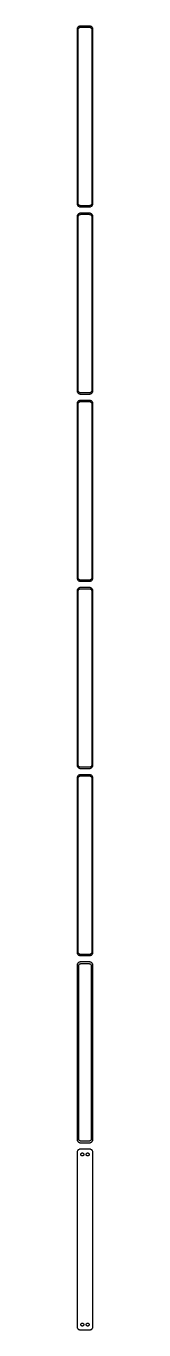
# Model space of a CAD drawing. Header units: metres. Extents: x -11 to 11, y 3833 to 7783.
# Drawn here: x -11 to 11, y 3833 to 5671 of the extents above; entities that cross this region are included whole.
import ezdxf

# ---------------------------------------------------------------- set-up
doc = ezdxf.new("R2010")
doc.units = ezdxf.units.M

msp = doc.modelspace()

# ---------------------------------------------------------------- linework, layer by layer
for p, q in [((-11.2106, 5667.13), (-11.25, 5666.5)), ((-11.25, 5666.5), (-11.25, 5421.5)), ((-11.0929, 5667.74), (-11.2106, 5667.13)), ((-10.8989, 5668.34), (-11.0929, 5667.74)), ((-10.6315, 5668.91), (-10.8989, 5668.34)), ((-10.2951, 5669.44), (-10.6315, 5668.91)), ((-9.89484, 5669.92), (-10.2951, 5669.44)), ((-9.43712, 5670.35), (-9.89484, 5669.92)), ((-9.75, 5666), (-9.71844, 5666.5)), ((-9.75, 5422), (-9.75, 5666)), ((-9.71844, 5666.5), (-9.62433, 5666.99)), ((-9.62433, 5666.99), (-9.4691, 5667.47)), ((-9.4691, 5667.47), (-9.25522, 5667.93)), ((-8.92912, 5670.72), (-9.43712, 5670.35)), ((-9.25522, 5667.93), (-8.98605, 5668.35)), ((-8.98605, 5668.35), (-8.66586, 5668.74)), ((-8.37889, 5671.02), (-8.92912, 5670.72)), ((-8.66586, 5668.74), (-8.29968, 5669.08)), ((-7.79507, 5671.26), (-8.37889, 5671.02)), ((-8.29968, 5669.08), (-7.8933, 5669.38)), ((-7.8933, 5669.38), (-7.45311, 5669.62)), ((-7.1869, 5671.41), (-7.79507, 5671.26)), ((-7.45311, 5669.62), (-6.98605, 5669.8)), ((-6.56395, 5671.49), (-7.1869, 5671.41)), ((-6.98605, 5669.8), (-6.49951, 5669.93)), ((6.56395, 5671.49), (-6.56395, 5671.49)), ((-6.49951, 5669.93), (-6.00116, 5669.99)), ((-6.00116, 5669.99), (6.00116, 5669.99)), ((6.00116, 5669.99), (6.49951, 5669.93)), ((6.49951, 5669.93), (6.98605, 5669.8)), ((7.1869, 5671.41), (6.56395, 5671.49)), ((6.98605, 5669.8), (7.45311, 5669.62)), ((7.79507, 5671.26), (7.1869, 5671.41)), ((7.45311, 5669.62), (7.8933, 5669.38)), ((8.37889, 5671.02), (7.79507, 5671.26)), ((7.8933, 5669.38), (8.29968, 5669.08)), ((8.29968, 5669.08), (8.66586, 5668.74)), ((8.92912, 5670.72), (8.37889, 5671.02)), ((8.66586, 5668.74), (8.98605, 5668.35)), ((9.43712, 5670.35), (8.92912, 5670.72)), ((8.98605, 5668.35), (9.25522, 5667.93)), ((9.25522, 5667.93), (9.4691, 5667.47)), ((9.89484, 5669.92), (9.43712, 5670.35)), ((9.4691, 5667.47), (9.62433, 5666.99)), ((9.62433, 5666.99), (9.71844, 5666.5)), ((9.71844, 5666.5), (9.75, 5666)), ((9.75, 5666), (9.75, 5422)), ((10.2951, 5669.44), (9.89484, 5669.92)), ((10.6315, 5668.91), (10.2951, 5669.44)), ((10.8989, 5668.34), (10.6315, 5668.91)), ((11.0929, 5667.74), (10.8989, 5668.34)), ((11.2106, 5667.13), (11.0929, 5667.74)), ((11.25, 5666.5), (11.2106, 5667.13)), ((11.25, 5421.5), (11.25, 5666.5)), ((-11.25, 5421.5), (-11.2106, 5420.87)), ((-11.2106, 5420.87), (-11.0929, 5420.26)), ((-11.0929, 5420.26), (-10.8989, 5419.66)), ((-10.8989, 5419.66), (-10.6315, 5419.09)), ((-10.6315, 5419.09), (-10.2951, 5418.56)), ((-10.2951, 5418.56), (-9.89484, 5418.08)), ((-9.89484, 5418.08), (-9.43712, 5417.65)), ((-9.71844, 5421.5), (-9.75, 5422)), ((-9.62433, 5421.01), (-9.71844, 5421.5)), ((-9.4691, 5420.53), (-9.62433, 5421.01)), ((-9.25522, 5420.07), (-9.4691, 5420.53)), ((-9.43712, 5417.65), (-8.92912, 5417.28)), ((-8.92912, 5406.72), (-9.43712, 5406.35)), ((-8.98605, 5419.65), (-9.25522, 5420.07)), ((-8.66586, 5419.26), (-8.98605, 5419.65)), ((-8.92912, 5417.28), (-8.37889, 5416.98)), ((-8.37889, 5407.02), (-8.92912, 5406.72)), ((-8.29968, 5418.92), (-8.66586, 5419.26)), ((-8.37889, 5416.98), (-7.79507, 5416.74)), ((-7.79507, 5407.26), (-8.37889, 5407.02)), ((-7.8933, 5418.62), (-8.29968, 5418.92)), ((-7.45311, 5418.38), (-7.8933, 5418.62)), ((-7.79507, 5416.74), (-7.1869, 5416.59)), ((-7.1869, 5407.41), (-7.79507, 5407.26)), ((-6.98605, 5418.2), (-7.45311, 5418.38)), ((-7.1869, 5416.59), (-6.56395, 5416.51)), ((-6.56395, 5407.49), (-7.1869, 5407.41)), ((-6.49951, 5418.07), (-6.98605, 5418.2)), ((-6.56395, 5416.51), (6.56395, 5416.51)), ((6.56395, 5407.49), (-6.56395, 5407.49)), ((-6.00116, 5418.01), (-6.49951, 5418.07)), ((6.00116, 5418.01), (-6.00116, 5418.01)), ((6.49951, 5418.07), (6.00116, 5418.01)), ((6.98605, 5418.2), (6.49951, 5418.07)), ((6.56395, 5416.51), (7.1869, 5416.59)), ((7.1869, 5407.41), (6.56395, 5407.49)), ((7.45311, 5418.38), (6.98605, 5418.2)), ((7.1869, 5416.59), (7.79507, 5416.74)), ((7.79507, 5407.26), (7.1869, 5407.41)), ((7.8933, 5418.62), (7.45311, 5418.38)), ((7.79507, 5416.74), (8.37889, 5416.98)), ((8.37889, 5407.02), (7.79507, 5407.26)), ((8.29968, 5418.92), (7.8933, 5418.62)), ((8.66586, 5419.26), (8.29968, 5418.92)), ((8.37889, 5416.98), (8.92912, 5417.28)), ((8.92912, 5406.72), (8.37889, 5407.02)), ((8.98605, 5419.65), (8.66586, 5419.26)), ((8.92912, 5417.28), (9.43712, 5417.65)), ((9.43712, 5406.35), (8.92912, 5406.72)), ((9.25522, 5420.07), (8.98605, 5419.65)), ((9.4691, 5420.53), (9.25522, 5420.07)), ((9.43712, 5417.65), (9.89484, 5418.08)), ((9.62433, 5421.01), (9.4691, 5420.53)), ((9.71844, 5421.5), (9.62433, 5421.01)), ((9.75, 5422), (9.71844, 5421.5)), ((9.89484, 5418.08), (10.2951, 5418.56)), ((10.2951, 5418.56), (10.6315, 5419.09)), ((10.6315, 5419.09), (10.8989, 5419.66)), ((10.8989, 5419.66), (11.0929, 5420.26)), ((11.0929, 5420.26), (11.2106, 5420.87)), ((11.2106, 5420.87), (11.25, 5421.5)), ((-11.2106, 5403.13), (-11.25, 5402.5)), ((-11.25, 5402.5), (-11.25, 5157.5)), ((-11.0929, 5403.74), (-11.2106, 5403.13)), ((-10.8989, 5404.34), (-11.0929, 5403.74)), ((-10.6315, 5404.91), (-10.8989, 5404.34)), ((-10.2951, 5405.44), (-10.6315, 5404.91)), ((-9.89484, 5405.92), (-10.2951, 5405.44)), ((-9.43712, 5406.35), (-9.89484, 5405.92)), ((-9.75, 5402), (-9.71844, 5402.5)), ((-9.75, 5158), (-9.75, 5402)), ((-9.71844, 5402.5), (-9.62433, 5402.99)), ((-9.62433, 5402.99), (-9.4691, 5403.47)), ((-9.4691, 5403.47), (-9.25522, 5403.93)), ((-9.25522, 5403.93), (-8.98605, 5404.35)), ((-8.98605, 5404.35), (-8.66586, 5404.74)), ((-8.66586, 5404.74), (-8.29968, 5405.08)), ((-8.29968, 5405.08), (-7.8933, 5405.38)), ((-7.8933, 5405.38), (-7.45311, 5405.62)), ((-7.45311, 5405.62), (-6.98605, 5405.8)), ((-6.98605, 5405.8), (-6.49951, 5405.93)), ((-6.49951, 5405.93), (-6.00116, 5405.99)), ((-6.00116, 5405.99), (6.00116, 5405.99)), ((6.00116, 5405.99), (6.49951, 5405.93)), ((6.49951, 5405.93), (6.98605, 5405.8)), ((6.98605, 5405.8), (7.45311, 5405.62)), ((7.45311, 5405.62), (7.8933, 5405.38)), ((7.8933, 5405.38), (8.29968, 5405.08)), ((8.29968, 5405.08), (8.66586, 5404.74)), ((8.66586, 5404.74), (8.98605, 5404.35)), ((8.98605, 5404.35), (9.25522, 5403.93)), ((9.25522, 5403.93), (9.4691, 5403.47)), ((9.89484, 5405.92), (9.43712, 5406.35)), ((9.4691, 5403.47), (9.62433, 5402.99)), ((9.62433, 5402.99), (9.71844, 5402.5)), ((9.71844, 5402.5), (9.75, 5402)), ((9.75, 5402), (9.75, 5158)), ((10.2951, 5405.44), (9.89484, 5405.92)), ((10.6315, 5404.91), (10.2951, 5405.44)), ((10.8989, 5404.34), (10.6315, 5404.91)), ((11.0929, 5403.74), (10.8989, 5404.34)), ((11.2106, 5403.13), (11.0929, 5403.74)), ((11.25, 5402.5), (11.2106, 5403.13)), ((11.25, 5157.5), (11.25, 5402.5)), ((-11.25, 5157.5), (-11.2106, 5156.87)), ((-11.2106, 5156.87), (-11.0929, 5156.26)), ((-11.0929, 5156.26), (-10.8989, 5155.66)), ((-10.8989, 5155.66), (-10.6315, 5155.09)), ((-10.6315, 5155.09), (-10.2951, 5154.56)), ((-10.2951, 5154.56), (-9.89484, 5154.08)), ((-9.89484, 5154.08), (-9.43712, 5153.65)), ((-9.71844, 5157.5), (-9.75, 5158)), ((-9.62433, 5157.01), (-9.71844, 5157.5)), ((-9.4691, 5156.53), (-9.62433, 5157.01)), ((-9.25522, 5156.07), (-9.4691, 5156.53)), ((-9.43712, 5153.65), (-8.92912, 5153.28)), ((-8.98605, 5155.65), (-9.25522, 5156.07)), ((-8.66586, 5155.26), (-8.98605, 5155.65)), ((-8.92912, 5153.28), (-8.37889, 5152.98)), ((-8.29968, 5154.92), (-8.66586, 5155.26)), ((-8.37889, 5152.98), (-7.79507, 5152.74)), ((-7.8933, 5154.62), (-8.29968, 5154.92)), ((-7.45311, 5154.38), (-7.8933, 5154.62)), ((-7.79507, 5152.74), (-7.1869, 5152.59)), ((-6.98605, 5154.2), (-7.45311, 5154.38)), ((-7.1869, 5152.59), (-6.56395, 5152.51)), ((-6.49951, 5154.07), (-6.98605, 5154.2)), ((-6.56395, 5152.51), (6.56395, 5152.51)), ((-6.00116, 5154.01), (-6.49951, 5154.07)), ((6.00116, 5154.01), (-6.00116, 5154.01)), ((6.49951, 5154.07), (6.00116, 5154.01)), ((6.98605, 5154.2), (6.49951, 5154.07)), ((6.56395, 5152.51), (7.1869, 5152.59)), ((7.45311, 5154.38), (6.98605, 5154.2)), ((7.1869, 5152.59), (7.79507, 5152.74)), ((7.8933, 5154.62), (7.45311, 5154.38)), ((7.79507, 5152.74), (8.37889, 5152.98)), ((8.29968, 5154.92), (7.8933, 5154.62)), ((8.66586, 5155.26), (8.29968, 5154.92)), ((8.37889, 5152.98), (8.92912, 5153.28)), ((8.98605, 5155.65), (8.66586, 5155.26)), ((8.92912, 5153.28), (9.43712, 5153.65)), ((9.25522, 5156.07), (8.98605, 5155.65)), ((9.4691, 5156.53), (9.25522, 5156.07)), ((9.43712, 5153.65), (9.89484, 5154.08)), ((9.62433, 5157.01), (9.4691, 5156.53)), ((9.71844, 5157.5), (9.62433, 5157.01)), ((9.75, 5158), (9.71844, 5157.5)), ((9.89484, 5154.08), (10.2951, 5154.56)), ((10.2951, 5154.56), (10.6315, 5155.09)), ((10.6315, 5155.09), (10.8989, 5155.66)), ((10.8989, 5155.66), (11.0929, 5156.26)), ((11.0929, 5156.26), (11.2106, 5156.87)), ((11.2106, 5156.87), (11.25, 5157.5)), ((-11.2106, 5139.13), (-11.25, 5138.5)), ((-11.25, 5138.5), (-11.25, 4893.5)), ((-11.0929, 5139.74), (-11.2106, 5139.13)), ((-10.8989, 5140.34), (-11.0929, 5139.74)), ((-10.6315, 5140.91), (-10.8989, 5140.34)), ((-10.2951, 5141.44), (-10.6315, 5140.91)), ((-9.89484, 5141.92), (-10.2951, 5141.44)), ((-9.43712, 5142.35), (-9.89484, 5141.92)), ((-9.75, 5138), (-9.71844, 5138.5)), ((-9.75, 4894), (-9.75, 5138)), ((-9.71844, 5138.5), (-9.62433, 5138.99)), ((-9.62433, 5138.99), (-9.4691, 5139.47)), ((-9.4691, 5139.47), (-9.25522, 5139.93)), ((-8.92912, 5142.72), (-9.43712, 5142.35)), ((-9.25522, 5139.93), (-8.98605, 5140.35)), ((-8.98605, 5140.35), (-8.66586, 5140.74)), ((-8.37889, 5143.02), (-8.92912, 5142.72)), ((-8.66586, 5140.74), (-8.29968, 5141.08)), ((-7.79507, 5143.26), (-8.37889, 5143.02)), ((-8.29968, 5141.08), (-7.8933, 5141.38)), ((-7.8933, 5141.38), (-7.45311, 5141.62)), ((-7.1869, 5143.41), (-7.79507, 5143.26)), ((-7.45311, 5141.62), (-6.98605, 5141.8)), ((-6.56395, 5143.49), (-7.1869, 5143.41)), ((-6.98605, 5141.8), (-6.49951, 5141.93)), ((6.56395, 5143.49), (-6.56395, 5143.49)), ((-6.49951, 5141.93), (-6.00116, 5141.99)), ((-6.00116, 5141.99), (6.00116, 5141.99)), ((6.00116, 5141.99), (6.49951, 5141.93)), ((6.49951, 5141.93), (6.98605, 5141.8)), ((7.1869, 5143.41), (6.56395, 5143.49)), ((6.98605, 5141.8), (7.45311, 5141.62)), ((7.79507, 5143.26), (7.1869, 5143.41)), ((7.45311, 5141.62), (7.8933, 5141.38)), ((8.37889, 5143.02), (7.79507, 5143.26)), ((7.8933, 5141.38), (8.29968, 5141.08)), ((8.29968, 5141.08), (8.66586, 5140.74)), ((8.92912, 5142.72), (8.37889, 5143.02)), ((8.66586, 5140.74), (8.98605, 5140.35)), ((9.43712, 5142.35), (8.92912, 5142.72)), ((8.98605, 5140.35), (9.25522, 5139.93)), ((9.25522, 5139.93), (9.4691, 5139.47)), ((9.89484, 5141.92), (9.43712, 5142.35)), ((9.4691, 5139.47), (9.62433, 5138.99)), ((9.62433, 5138.99), (9.71844, 5138.5)), ((9.71844, 5138.5), (9.75, 5138)), ((9.75, 5138), (9.75, 4894)), ((10.2951, 5141.44), (9.89484, 5141.92)), ((10.6315, 5140.91), (10.2951, 5141.44)), ((10.8989, 5140.34), (10.6315, 5140.91)), ((11.0929, 5139.74), (10.8989, 5140.34)), ((11.2106, 5139.13), (11.0929, 5139.74)), ((11.25, 5138.5), (11.2106, 5139.13)), ((11.25, 4893.5), (11.25, 5138.5)), ((-11.25, 4893.5), (-11.2106, 4892.87)), ((-11.2106, 4892.87), (-11.0929, 4892.26)), ((-11.0929, 4892.26), (-10.8989, 4891.66)), ((-9.71844, 4893.5), (-9.75, 4894)), ((-9.62433, 4893.01), (-9.71844, 4893.5)), ((-9.4691, 4892.53), (-9.62433, 4893.01)), ((-9.25522, 4892.07), (-9.4691, 4892.53)), ((-8.98605, 4891.65), (-9.25522, 4892.07)), ((9.25522, 4892.07), (8.98605, 4891.65)), ((9.4691, 4892.53), (9.25522, 4892.07)), ((9.62433, 4893.01), (9.4691, 4892.53)), ((9.71844, 4893.5), (9.62433, 4893.01)), ((9.75, 4894), (9.71844, 4893.5)), ((10.8989, 4891.66), (11.0929, 4892.26)), ((11.0929, 4892.26), (11.2106, 4892.87)), ((11.2106, 4892.87), (11.25, 4893.5)), ((-11.2106, 4875.13), (-11.25, 4874.5)), ((-11.25, 4874.5), (-11.25, 4629.5)), ((-11.0929, 4875.74), (-11.2106, 4875.13)), ((-10.8989, 4876.34), (-11.0929, 4875.74)), ((-10.8989, 4891.66), (-10.6315, 4891.09)), ((-10.6315, 4876.91), (-10.8989, 4876.34)), ((-10.6315, 4891.09), (-10.2951, 4890.56)), ((-10.2951, 4877.44), (-10.6315, 4876.91)), ((-10.2951, 4890.56), (-9.89484, 4890.08)), ((-9.89484, 4877.92), (-10.2951, 4877.44)), ((-9.89484, 4890.08), (-9.43712, 4889.65)), ((-9.43712, 4878.35), (-9.89484, 4877.92)), ((-9.75, 4874), (-9.71844, 4874.5)), ((-9.75, 4630), (-9.75, 4874)), ((-9.71844, 4874.5), (-9.62433, 4874.99)), ((-9.62433, 4874.99), (-9.4691, 4875.47)), ((-9.4691, 4875.47), (-9.25522, 4875.93)), ((-9.43712, 4889.65), (-8.92912, 4889.28)), ((-8.92912, 4878.72), (-9.43712, 4878.35)), ((-9.25522, 4875.93), (-8.98605, 4876.35)), ((-8.66586, 4891.26), (-8.98605, 4891.65)), ((-8.98605, 4876.35), (-8.66586, 4876.74)), ((-8.92912, 4889.28), (-8.37889, 4888.98)), ((-8.37889, 4879.02), (-8.92912, 4878.72)), ((-8.29968, 4890.92), (-8.66586, 4891.26)), ((-8.66586, 4876.74), (-8.29968, 4877.08)), ((-8.37889, 4888.98), (-7.79507, 4888.74)), ((-7.79507, 4879.26), (-8.37889, 4879.02)), ((-7.8933, 4890.62), (-8.29968, 4890.92)), ((-8.29968, 4877.08), (-7.8933, 4877.38)), ((-7.45311, 4890.38), (-7.8933, 4890.62)), ((-7.8933, 4877.38), (-7.45311, 4877.62)), ((-7.79507, 4888.74), (-7.1869, 4888.59)), ((-7.1869, 4879.41), (-7.79507, 4879.26)), ((-6.98605, 4890.2), (-7.45311, 4890.38)), ((-7.45311, 4877.62), (-6.98605, 4877.8)), ((-7.1869, 4888.59), (-6.56395, 4888.51)), ((-6.56395, 4879.49), (-7.1869, 4879.41)), ((-6.49951, 4890.07), (-6.98605, 4890.2)), ((-6.98605, 4877.8), (-6.49951, 4877.93)), ((-6.56395, 4888.51), (6.56395, 4888.51)), ((6.56395, 4879.49), (-6.56395, 4879.49)), ((-6.00116, 4890.01), (-6.49951, 4890.07)), ((-6.49951, 4877.93), (-6.00116, 4877.99)), ((6.00116, 4890.01), (-6.00116, 4890.01)), ((-6.00116, 4877.99), (6.00116, 4877.99)), ((6.49951, 4890.07), (6.00116, 4890.01)), ((6.00116, 4877.99), (6.49951, 4877.93)), ((6.98605, 4890.2), (6.49951, 4890.07)), ((6.49951, 4877.93), (6.98605, 4877.8)), ((6.56395, 4888.51), (7.1869, 4888.59)), ((7.1869, 4879.41), (6.56395, 4879.49)), ((7.45311, 4890.38), (6.98605, 4890.2)), ((6.98605, 4877.8), (7.45311, 4877.62)), ((7.1869, 4888.59), (7.79507, 4888.74)), ((7.79507, 4879.26), (7.1869, 4879.41)), ((7.8933, 4890.62), (7.45311, 4890.38)), ((7.45311, 4877.62), (7.8933, 4877.38)), ((7.79507, 4888.74), (8.37889, 4888.98)), ((8.37889, 4879.02), (7.79507, 4879.26)), ((8.29968, 4890.92), (7.8933, 4890.62)), ((7.8933, 4877.38), (8.29968, 4877.08)), ((8.66586, 4891.26), (8.29968, 4890.92)), ((8.29968, 4877.08), (8.66586, 4876.74)), ((8.37889, 4888.98), (8.92912, 4889.28)), ((8.92912, 4878.72), (8.37889, 4879.02)), ((8.98605, 4891.65), (8.66586, 4891.26)), ((8.66586, 4876.74), (8.98605, 4876.35)), ((8.92912, 4889.28), (9.43712, 4889.65)), ((9.43712, 4878.35), (8.92912, 4878.72)), ((8.98605, 4876.35), (9.25522, 4875.93)), ((9.25522, 4875.93), (9.4691, 4875.47)), ((9.43712, 4889.65), (9.89484, 4890.08)), ((9.89484, 4877.92), (9.43712, 4878.35)), ((9.4691, 4875.47), (9.62433, 4874.99)), ((9.62433, 4874.99), (9.71844, 4874.5)), ((9.71844, 4874.5), (9.75, 4874)), ((9.75, 4874), (9.75, 4630)), ((9.89484, 4890.08), (10.2951, 4890.56)), ((10.2951, 4877.44), (9.89484, 4877.92)), ((10.2951, 4890.56), (10.6315, 4891.09)), ((10.6315, 4876.91), (10.2951, 4877.44)), ((10.6315, 4891.09), (10.8989, 4891.66)), ((10.8989, 4876.34), (10.6315, 4876.91)), ((11.0929, 4875.74), (10.8989, 4876.34)), ((11.2106, 4875.13), (11.0929, 4875.74)), ((11.25, 4874.5), (11.2106, 4875.13)), ((11.25, 4629.5), (11.25, 4874.5)), ((-11.25, 4629.5), (-11.2106, 4628.87)), ((-11.2106, 4628.87), (-11.0929, 4628.26)), ((-11.0929, 4628.26), (-10.8989, 4627.66)), ((-10.8989, 4627.66), (-10.6315, 4627.09)), ((-10.6315, 4627.09), (-10.2951, 4626.56)), ((-10.2951, 4626.56), (-9.89484, 4626.08)), ((-9.89484, 4626.08), (-9.43712, 4625.65)), ((-9.71844, 4629.5), (-9.75, 4630)), ((-9.62433, 4629.01), (-9.71844, 4629.5)), ((-9.4691, 4628.53), (-9.62433, 4629.01)), ((-9.25522, 4628.07), (-9.4691, 4628.53)), ((-9.43712, 4625.65), (-8.92912, 4625.28)), ((-8.98605, 4627.65), (-9.25522, 4628.07)), ((-8.66586, 4627.26), (-8.98605, 4627.65)), ((-8.92912, 4625.28), (-8.37889, 4624.98)), ((-8.29968, 4626.92), (-8.66586, 4627.26)), ((-8.37889, 4624.98), (-7.79507, 4624.74)), ((-7.8933, 4626.62), (-8.29968, 4626.92)), ((-7.45311, 4626.38), (-7.8933, 4626.62)), ((-7.79507, 4624.74), (-7.1869, 4624.59)), ((-6.98605, 4626.2), (-7.45311, 4626.38)), ((-7.1869, 4624.59), (-6.56395, 4624.51)), ((-6.49951, 4626.07), (-6.98605, 4626.2)), ((-6.56395, 4624.51), (6.56395, 4624.51)), ((-6.00116, 4626.01), (-6.49951, 4626.07)), ((6.00116, 4626.01), (-6.00116, 4626.01)), ((6.49951, 4626.07), (6.00116, 4626.01)), ((6.98605, 4626.2), (6.49951, 4626.07)), ((6.56395, 4624.51), (7.1869, 4624.59)), ((7.45311, 4626.38), (6.98605, 4626.2)), ((7.1869, 4624.59), (7.79507, 4624.74)), ((7.8933, 4626.62), (7.45311, 4626.38)), ((7.79507, 4624.74), (8.37889, 4624.98)), ((8.29968, 4626.92), (7.8933, 4626.62)), ((8.66586, 4627.26), (8.29968, 4626.92)), ((8.37889, 4624.98), (8.92912, 4625.28)), ((8.98605, 4627.65), (8.66586, 4627.26)), ((8.92912, 4625.28), (9.43712, 4625.65)), ((9.25522, 4628.07), (8.98605, 4627.65)), ((9.4691, 4628.53), (9.25522, 4628.07)), ((9.43712, 4625.65), (9.89484, 4626.08)), ((9.62433, 4629.01), (9.4691, 4628.53)), ((9.71844, 4629.5), (9.62433, 4629.01)), ((9.75, 4630), (9.71844, 4629.5)), ((9.89484, 4626.08), (10.2951, 4626.56)), ((10.2951, 4626.56), (10.6315, 4627.09)), ((10.6315, 4627.09), (10.8989, 4627.66)), ((10.8989, 4627.66), (11.0929, 4628.26)), ((11.0929, 4628.26), (11.2106, 4628.87)), ((11.2106, 4628.87), (11.25, 4629.5)), ((-11.2106, 4611.13), (-11.25, 4610.5)), ((-11.25, 4610.5), (-11.25, 4365.5)), ((-11.0929, 4611.74), (-11.2106, 4611.13)), ((-10.8989, 4612.34), (-11.0929, 4611.74)), ((-10.6315, 4612.91), (-10.8989, 4612.34)), ((-10.2951, 4613.44), (-10.6315, 4612.91)), ((-9.89484, 4613.92), (-10.2951, 4613.44)), ((-9.43712, 4614.35), (-9.89484, 4613.92)), ((-9.75, 4610), (-9.71844, 4610.5)), ((-9.75, 4366), (-9.75, 4610)), ((-9.71844, 4610.5), (-9.62433, 4610.99)), ((-9.62433, 4610.99), (-9.4691, 4611.47)), ((-9.4691, 4611.47), (-9.25522, 4611.93)), ((-8.92912, 4614.72), (-9.43712, 4614.35)), ((-9.25522, 4611.93), (-8.98605, 4612.35)), ((-8.98605, 4612.35), (-8.66586, 4612.74)), ((-8.37889, 4615.02), (-8.92912, 4614.72)), ((-8.66586, 4612.74), (-8.29968, 4613.08)), ((-7.79507, 4615.26), (-8.37889, 4615.02)), ((-8.29968, 4613.08), (-7.8933, 4613.38)), ((-7.8933, 4613.38), (-7.45311, 4613.62)), ((-7.1869, 4615.41), (-7.79507, 4615.26)), ((-7.45311, 4613.62), (-6.98605, 4613.8)), ((-6.56395, 4615.49), (-7.1869, 4615.41)), ((-6.98605, 4613.8), (-6.49951, 4613.93)), ((6.56395, 4615.49), (-6.56395, 4615.49)), ((-6.49951, 4613.93), (-6.00116, 4613.99)), ((-6.00116, 4613.99), (6.00116, 4613.99)), ((6.00116, 4613.99), (6.49951, 4613.93)), ((6.49951, 4613.93), (6.98605, 4613.8)), ((7.1869, 4615.41), (6.56395, 4615.49)), ((6.98605, 4613.8), (7.45311, 4613.62)), ((7.79507, 4615.26), (7.1869, 4615.41)), ((7.45311, 4613.62), (7.8933, 4613.38)), ((8.37889, 4615.02), (7.79507, 4615.26)), ((7.8933, 4613.38), (8.29968, 4613.08)), ((8.29968, 4613.08), (8.66586, 4612.74)), ((8.92912, 4614.72), (8.37889, 4615.02)), ((8.66586, 4612.74), (8.98605, 4612.35)), ((9.43712, 4614.35), (8.92912, 4614.72)), ((8.98605, 4612.35), (9.25522, 4611.93)), ((9.25522, 4611.93), (9.4691, 4611.47)), ((9.89484, 4613.92), (9.43712, 4614.35)), ((9.4691, 4611.47), (9.62433, 4610.99)), ((9.62433, 4610.99), (9.71844, 4610.5)), ((9.71844, 4610.5), (9.75, 4610)), ((9.75, 4610), (9.75, 4366)), ((10.2951, 4613.44), (9.89484, 4613.92)), ((10.6315, 4612.91), (10.2951, 4613.44)), ((10.8989, 4612.34), (10.6315, 4612.91)), ((11.0929, 4611.74), (10.8989, 4612.34)), ((11.2106, 4611.13), (11.0929, 4611.74)), ((11.25, 4610.5), (11.2106, 4611.13)), ((11.25, 4365.5), (11.25, 4610.5)), ((-11.25, 4365.5), (-11.2106, 4364.87)), ((-11.2106, 4364.87), (-11.0929, 4364.26)), ((-11.0929, 4364.26), (-10.8989, 4363.66)), ((-10.8989, 4363.66), (-10.6315, 4363.09)), ((-10.6315, 4363.09), (-10.2951, 4362.56)), ((-10.2951, 4362.56), (-9.89484, 4362.08)), ((-9.89484, 4362.08), (-9.43712, 4361.65)), ((-9.71844, 4365.5), (-9.75, 4366)), ((-9.62433, 4365.01), (-9.71844, 4365.5)), ((-9.4691, 4364.53), (-9.62433, 4365.01)), ((-9.25522, 4364.07), (-9.4691, 4364.53)), ((-9.43712, 4361.65), (-8.92912, 4361.28)), ((-8.98605, 4363.65), (-9.25522, 4364.07)), ((-8.66586, 4363.26), (-8.98605, 4363.65)), ((-8.92912, 4361.28), (-8.37889, 4360.98)), ((-8.29968, 4362.92), (-8.66586, 4363.26)), ((-8.37889, 4360.98), (-7.79507, 4360.74)), ((-7.8933, 4362.62), (-8.29968, 4362.92)), ((-7.45311, 4362.38), (-7.8933, 4362.62)), ((-7.79507, 4360.74), (-7.1869, 4360.59)), ((-6.98605, 4362.2), (-7.45311, 4362.38)), ((-7.1869, 4360.59), (-6.56395, 4360.51)), ((-6.49951, 4362.07), (-6.98605, 4362.2)), ((-6.56395, 4360.51), (6.56395, 4360.51)), ((-6.00116, 4362.01), (-6.49951, 4362.07)), ((6.00116, 4362.01), (-6.00116, 4362.01)), ((6.49951, 4362.07), (6.00116, 4362.01)), ((6.98605, 4362.2), (6.49951, 4362.07)), ((6.56395, 4360.51), (7.1869, 4360.59)), ((7.45311, 4362.38), (6.98605, 4362.2)), ((7.1869, 4360.59), (7.79507, 4360.74)), ((7.8933, 4362.62), (7.45311, 4362.38)), ((7.79507, 4360.74), (8.37889, 4360.98)), ((8.29968, 4362.92), (7.8933, 4362.62)), ((8.66586, 4363.26), (8.29968, 4362.92)), ((8.37889, 4360.98), (8.92912, 4361.28)), ((8.98605, 4363.65), (8.66586, 4363.26)), ((8.92912, 4361.28), (9.43712, 4361.65)), ((9.25522, 4364.07), (8.98605, 4363.65)), ((9.4691, 4364.53), (9.25522, 4364.07)), ((9.43712, 4361.65), (9.89484, 4362.08)), ((9.62433, 4365.01), (9.4691, 4364.53)), ((9.71844, 4365.5), (9.62433, 4365.01)), ((9.75, 4366), (9.71844, 4365.5)), ((9.89484, 4362.08), (10.2951, 4362.56)), ((10.2951, 4362.56), (10.6315, 4363.09)), ((10.6315, 4363.09), (10.8989, 4363.66)), ((10.8989, 4363.66), (11.0929, 4364.26)), ((11.0929, 4364.26), (11.2106, 4364.87)), ((11.2106, 4364.87), (11.25, 4365.5)), ((-11.2106, 4347.13), (-11.25, 4346.5)), ((-11.25, 4346.5), (-11.25, 4101.5)), ((-11.0929, 4347.74), (-11.2106, 4347.13)), ((-10.8989, 4348.34), (-11.0929, 4347.74)), ((-10.6315, 4348.91), (-10.8989, 4348.34)), ((-10.2951, 4349.44), (-10.6315, 4348.91)), ((-9.89484, 4349.92), (-10.2951, 4349.44)), ((-9.43712, 4350.35), (-9.89484, 4349.92)), ((-8.92912, 4350.72), (-9.43712, 4350.35)), ((-8.37889, 4351.02), (-8.92912, 4350.72)), ((-8.86292, 4346), (-8.83836, 4346.39)), ((-8.86292, 4102), (-8.86292, 4346)), ((-8.83836, 4346.39), (-8.76512, 4346.77)), ((-8.76512, 4346.77), (-8.64432, 4347.15)), ((-8.64432, 4347.15), (-8.47786, 4347.5)), ((-8.47786, 4347.5), (-8.2684, 4347.83)), ((-7.79507, 4351.26), (-8.37889, 4351.02)), ((-8.2684, 4347.83), (-8.01921, 4348.13)), ((-8.01921, 4348.13), (-7.73424, 4348.4)), ((-7.1869, 4351.41), (-7.79507, 4351.26)), ((-7.73424, 4348.4), (-7.41798, 4348.63)), ((-7.41798, 4348.63), (-7.07541, 4348.82)), ((-6.56395, 4351.49), (-7.1869, 4351.41)), ((-7.07541, 4348.82), (-6.71194, 4348.96)), ((-6.71194, 4348.96), (-6.3333, 4349.06)), ((6.56395, 4351.49), (-6.56395, 4351.49)), ((-6.3333, 4349.06), (-5.94545, 4349.11)), ((-5.94545, 4349.11), (5.94545, 4349.11)), ((5.94545, 4349.11), (6.3333, 4349.06)), ((6.3333, 4349.06), (6.71194, 4348.96)), ((7.1869, 4351.41), (6.56395, 4351.49)), ((6.71194, 4348.96), (7.07541, 4348.82)), ((7.07541, 4348.82), (7.41798, 4348.63)), ((7.79507, 4351.26), (7.1869, 4351.41)), ((7.41798, 4348.63), (7.73424, 4348.4)), ((7.73424, 4348.4), (8.01921, 4348.13)), ((8.37889, 4351.02), (7.79507, 4351.26)), ((8.01921, 4348.13), (8.2684, 4347.83)), ((8.2684, 4347.83), (8.47786, 4347.5)), ((8.92912, 4350.72), (8.37889, 4351.02)), ((8.47786, 4347.5), (8.64432, 4347.15)), ((8.64432, 4347.15), (8.76512, 4346.77)), ((8.76512, 4346.77), (8.83836, 4346.39)), ((8.83836, 4346.39), (8.86292, 4346)), ((8.86292, 4346), (8.86292, 4102)), ((9.43712, 4350.35), (8.92912, 4350.72)), ((9.89484, 4349.92), (9.43712, 4350.35)), ((10.2951, 4349.44), (9.89484, 4349.92)), ((10.6315, 4348.91), (10.2951, 4349.44)), ((10.8989, 4348.34), (10.6315, 4348.91)), ((11.0929, 4347.74), (10.8989, 4348.34)), ((11.2106, 4347.13), (11.0929, 4347.74)), ((11.25, 4346.5), (11.2106, 4347.13)), ((11.25, 4101.5), (11.25, 4346.5)), ((-11.25, 4101.5), (-11.2106, 4100.87)), ((-8.83836, 4101.61), (-8.86292, 4102)), ((-8.76512, 4101.23), (-8.83836, 4101.61)), ((-8.64432, 4100.85), (-8.76512, 4101.23)), ((8.76512, 4101.23), (8.64432, 4100.85)), ((8.83836, 4101.61), (8.76512, 4101.23)), ((8.86292, 4102), (8.83836, 4101.61)), ((11.2106, 4100.87), (11.25, 4101.5)), ((-11.2106, 4083.13), (-11.25, 4082.5)), ((-11.2106, 4100.87), (-11.0929, 4100.26)), ((-11.0929, 4083.74), (-11.2106, 4083.13)), ((-11.0929, 4100.26), (-10.8989, 4099.66)), ((-10.8989, 4084.34), (-11.0929, 4083.74)), ((-10.8989, 4099.66), (-10.6315, 4099.09)), ((-10.6315, 4084.91), (-10.8989, 4084.34)), ((-10.6315, 4099.09), (-10.2951, 4098.56)), ((-10.2951, 4085.44), (-10.6315, 4084.91)), ((-10.2951, 4098.56), (-9.89484, 4098.08)), ((-9.89484, 4085.92), (-10.2951, 4085.44)), ((-9.89484, 4098.08), (-9.43712, 4097.65)), ((-9.43712, 4086.35), (-9.89484, 4085.92)), ((-9.43712, 4097.65), (-8.92912, 4097.28)), ((-8.92912, 4086.72), (-9.43712, 4086.35)), ((-8.92912, 4097.28), (-8.37889, 4096.98)), ((-8.37889, 4087.02), (-8.92912, 4086.72)), ((-8.47786, 4100.5), (-8.64432, 4100.85)), ((-8.2684, 4100.17), (-8.47786, 4100.5)), ((-8.37889, 4096.98), (-7.79507, 4096.74)), ((-7.79507, 4087.26), (-8.37889, 4087.02)), ((-8.01921, 4099.87), (-8.2684, 4100.17)), ((-7.73424, 4099.6), (-8.01921, 4099.87)), ((-7.79507, 4096.74), (-7.1869, 4096.59)), ((-7.1869, 4087.41), (-7.79507, 4087.26)), ((-7.41798, 4099.37), (-7.73424, 4099.6)), ((-7.07541, 4099.18), (-7.41798, 4099.37)), ((-7.1869, 4096.59), (-6.56395, 4096.51)), ((-6.56395, 4087.49), (-7.1869, 4087.41)), ((-6.71194, 4099.04), (-7.07541, 4099.18)), ((-6.3333, 4098.94), (-6.71194, 4099.04)), ((-6.56395, 4096.51), (6.56395, 4096.51)), ((6.56395, 4087.49), (-6.56395, 4087.49)), ((-5.94545, 4098.89), (-6.3333, 4098.94)), ((5.94545, 4098.89), (-5.94545, 4098.89)), ((6.3333, 4098.94), (5.94545, 4098.89)), ((6.71194, 4099.04), (6.3333, 4098.94)), ((6.56395, 4096.51), (7.1869, 4096.59)), ((7.1869, 4087.41), (6.56395, 4087.49)), ((7.07541, 4099.18), (6.71194, 4099.04)), ((7.41798, 4099.37), (7.07541, 4099.18)), ((7.1869, 4096.59), (7.79507, 4096.74)), ((7.79507, 4087.26), (7.1869, 4087.41)), ((7.73424, 4099.6), (7.41798, 4099.37)), ((8.01921, 4099.87), (7.73424, 4099.6)), ((7.79507, 4096.74), (8.37889, 4096.98)), ((8.37889, 4087.02), (7.79507, 4087.26)), ((8.2684, 4100.17), (8.01921, 4099.87)), ((8.47786, 4100.5), (8.2684, 4100.17)), ((8.37889, 4096.98), (8.92912, 4097.28)), ((8.92912, 4086.72), (8.37889, 4087.02)), ((8.64432, 4100.85), (8.47786, 4100.5)), ((8.92912, 4097.28), (9.43712, 4097.65)), ((9.43712, 4086.35), (8.92912, 4086.72)), ((9.43712, 4097.65), (9.89484, 4098.08)), ((9.89484, 4085.92), (9.43712, 4086.35)), ((9.89484, 4098.08), (10.2951, 4098.56)), ((10.2951, 4085.44), (9.89484, 4085.92)), ((10.2951, 4098.56), (10.6315, 4099.09)), ((10.6315, 4084.91), (10.2951, 4085.44)), ((10.6315, 4099.09), (10.8989, 4099.66)), ((10.8989, 4084.34), (10.6315, 4084.91)), ((10.8989, 4099.66), (11.0929, 4100.26)), ((11.0929, 4083.74), (10.8989, 4084.34)), ((11.0929, 4100.26), (11.2106, 4100.87)), ((11.2106, 4083.13), (11.0929, 4083.74)), ((11.25, 4082.5), (11.2106, 4083.13)), ((-11.25, 4082.5), (-11.25, 3837.5)), ((-5.88528, 4080), (-5.86845, 4080.27)), ((-5.86845, 4079.73), (-5.88528, 4080)), ((-5.86845, 4080.27), (-5.81821, 4080.53)), ((-5.81821, 4079.47), (-5.86845, 4079.73)), ((-5.81821, 4080.53), (-5.73534, 4080.79)), ((-5.73534, 4079.21), (-5.81821, 4079.47)), ((-5.73534, 4080.79), (-5.62117, 4081.03)), ((-5.62117, 4078.97), (-5.73534, 4079.21)), ((-5.62117, 4081.03), (-5.47748, 4081.26)), ((-5.47748, 4078.74), (-5.62117, 4078.97)), ((-5.47748, 4081.26), (-5.30655, 4081.46)), ((-5.30655, 4078.54), (-5.47748, 4078.74)), ((-5.30655, 4081.46), (-5.11108, 4081.65)), ((-5.11108, 4078.35), (-5.30655, 4078.54)), ((-5.11108, 4081.65), (-4.89413, 4081.8)), ((-4.89413, 4078.2), (-5.11108, 4078.35)), ((-4.89413, 4081.8), (-4.65915, 4081.93)), ((-4.65915, 4078.07), (-4.89413, 4078.2)), ((-4.65915, 4081.93), (-4.40984, 4082.03)), ((-4.40984, 4077.97), (-4.65915, 4078.07)), ((-4.40984, 4082.03), (-4.1501, 4082.1)), ((-4.1501, 4077.9), (-4.40984, 4077.97)), ((-4.1501, 4082.1), (-3.88406, 4082.13)), ((-3.88406, 4077.87), (-4.1501, 4077.9)), ((-3.88406, 4082.13), (-3.61592, 4082.13)), ((-3.61592, 4077.87), (-3.88406, 4077.87)), ((-3.61592, 4082.13), (-3.34988, 4082.1)), ((-3.34988, 4077.9), (-3.61592, 4077.87)), ((-3.34988, 4082.1), (-3.09015, 4082.03)), ((-3.09015, 4077.97), (-3.34988, 4077.9)), ((-3.09015, 4082.03), (-2.84084, 4081.93)), ((-2.84084, 4078.07), (-3.09015, 4077.97)), ((-2.84084, 4081.93), (-2.60585, 4081.8)), ((-2.60585, 4078.2), (-2.84084, 4078.07)), ((-2.60585, 4081.8), (-2.3889, 4081.65)), ((-2.3889, 4078.35), (-2.60585, 4078.2)), ((-2.3889, 4081.65), (-2.19344, 4081.46)), ((-2.19344, 4078.54), (-2.3889, 4078.35)), ((-2.19344, 4081.46), (-2.02251, 4081.26)), ((-2.02251, 4078.74), (-2.19344, 4078.54)), ((-2.02251, 4081.26), (-1.87881, 4081.03)), ((-1.87881, 4078.97), (-2.02251, 4078.74)), ((-1.87881, 4081.03), (-1.76465, 4080.79)), ((-1.76465, 4079.21), (-1.87881, 4078.97)), ((-1.76465, 4080.79), (-1.68178, 4080.53)), ((-1.68178, 4079.47), (-1.76465, 4079.21)), ((-1.68178, 4080.53), (-1.63153, 4080.27)), ((-1.63153, 4079.73), (-1.68178, 4079.47)), ((-1.63153, 4080.27), (-1.6147, 4080)), ((-1.6147, 4080), (-1.63153, 4079.73)), ((1.6147, 4080), (1.63153, 4080.27)), ((1.63153, 4079.73), (1.6147, 4080)), ((1.63153, 4080.27), (1.68178, 4080.53)), ((1.68178, 4079.47), (1.63153, 4079.73)), ((1.68178, 4080.53), (1.76465, 4080.79)), ((1.76465, 4079.21), (1.68178, 4079.47)), ((1.76465, 4080.79), (1.87881, 4081.03)), ((1.87881, 4078.97), (1.76465, 4079.21)), ((1.87881, 4081.03), (2.02251, 4081.26)), ((2.02251, 4078.74), (1.87881, 4078.97)), ((2.02251, 4081.26), (2.19344, 4081.46)), ((2.19344, 4078.54), (2.02251, 4078.74)), ((2.19344, 4081.46), (2.3889, 4081.65)), ((2.3889, 4078.35), (2.19344, 4078.54)), ((2.3889, 4081.65), (2.60585, 4081.8)), ((2.60585, 4078.2), (2.3889, 4078.35)), ((2.60585, 4081.8), (2.84084, 4081.93)), ((2.84084, 4078.07), (2.60585, 4078.2)), ((2.84084, 4081.93), (3.09015, 4082.03)), ((3.09015, 4077.97), (2.84084, 4078.07)), ((3.09015, 4082.03), (3.34988, 4082.1)), ((3.34988, 4077.9), (3.09015, 4077.97)), ((3.34988, 4082.1), (3.61592, 4082.13)), ((3.61592, 4077.87), (3.34988, 4077.9)), ((3.61592, 4082.13), (3.88406, 4082.13)), ((3.88406, 4077.87), (3.61592, 4077.87)), ((3.88406, 4082.13), (4.1501, 4082.1)), ((4.1501, 4077.9), (3.88406, 4077.87)), ((4.1501, 4082.1), (4.40984, 4082.03)), ((4.40984, 4077.97), (4.1501, 4077.9)), ((4.40984, 4082.03), (4.65915, 4081.93)), ((4.65915, 4078.07), (4.40984, 4077.97)), ((4.65915, 4081.93), (4.89413, 4081.8)), ((4.89413, 4078.2), (4.65915, 4078.07)), ((4.89413, 4081.8), (5.11108, 4081.65)), ((5.11108, 4078.35), (4.89413, 4078.2)), ((5.11108, 4081.65), (5.30655, 4081.46)), ((5.30655, 4078.54), (5.11108, 4078.35)), ((5.30655, 4081.46), (5.47748, 4081.26)), ((5.47748, 4078.74), (5.30655, 4078.54)), ((5.47748, 4081.26), (5.62117, 4081.03)), ((5.62117, 4078.97), (5.47748, 4078.74)), ((5.62117, 4081.03), (5.73534, 4080.79)), ((5.73534, 4079.21), (5.62117, 4078.97)), ((5.73534, 4080.79), (5.81821, 4080.53)), ((5.81821, 4079.47), (5.73534, 4079.21)), ((5.81821, 4080.53), (5.86845, 4080.27)), ((5.86845, 4079.73), (5.81821, 4079.47)), ((5.86845, 4080.27), (5.88528, 4080)), ((5.88528, 4080), (5.86845, 4079.73)), ((11.25, 3837.5), (11.25, 4082.5)), ((-11.25, 3837.5), (-11.2106, 3836.87)), ((-11.2106, 3836.87), (-11.0929, 3836.26)), ((-11.0929, 3836.26), (-10.8989, 3835.66)), ((-10.8989, 3835.66), (-10.6315, 3835.09)), ((-10.6315, 3835.09), (-10.2951, 3834.56)), ((-10.2951, 3834.56), (-9.89484, 3834.08)), ((-9.89484, 3834.08), (-9.43712, 3833.65)), ((-9.43712, 3833.65), (-8.92912, 3833.28)), ((-8.92912, 3833.28), (-8.37889, 3832.98)), ((-8.37889, 3832.98), (-7.79507, 3832.74)), ((-7.79507, 3832.74), (-7.1869, 3832.59)), ((-7.1869, 3832.59), (-6.56395, 3832.51)), ((-6.56395, 3832.51), (6.56395, 3832.51)), ((-5.88528, 3840), (-5.86845, 3840.27)), ((-5.86845, 3839.73), (-5.88528, 3840)), ((-5.86845, 3840.27), (-5.81821, 3840.53)), ((-5.81821, 3839.47), (-5.86845, 3839.73)), ((-5.81821, 3840.53), (-5.73534, 3840.79)), ((-5.73534, 3839.21), (-5.81821, 3839.47)), ((-5.73534, 3840.79), (-5.62117, 3841.03)), ((-5.62117, 3838.97), (-5.73534, 3839.21)), ((-5.62117, 3841.03), (-5.47748, 3841.26)), ((-5.47748, 3838.74), (-5.62117, 3838.97)), ((-5.47748, 3841.26), (-5.30655, 3841.46)), ((-5.30655, 3838.54), (-5.47748, 3838.74)), ((-5.30655, 3841.46), (-5.11108, 3841.65)), ((-5.11108, 3838.35), (-5.30655, 3838.54)), ((-5.11108, 3841.65), (-4.89413, 3841.8)), ((-4.89413, 3838.2), (-5.11108, 3838.35)), ((-4.89413, 3841.8), (-4.65915, 3841.93)), ((-4.65915, 3838.07), (-4.89413, 3838.2)), ((-4.65915, 3841.93), (-4.40984, 3842.03)), ((-4.40984, 3837.97), (-4.65915, 3838.07)), ((-4.40984, 3842.03), (-4.1501, 3842.1)), ((-4.1501, 3837.9), (-4.40984, 3837.97)), ((-4.1501, 3842.1), (-3.88406, 3842.13)), ((-3.88406, 3837.87), (-4.1501, 3837.9)), ((-3.88406, 3842.13), (-3.61592, 3842.13)), ((-3.61592, 3837.87), (-3.88406, 3837.87)), ((-3.61592, 3842.13), (-3.34988, 3842.1)), ((-3.34988, 3837.9), (-3.61592, 3837.87)), ((-3.34988, 3842.1), (-3.09015, 3842.03)), ((-3.09015, 3837.97), (-3.34988, 3837.9)), ((-3.09015, 3842.03), (-2.84084, 3841.93)), ((-2.84084, 3838.07), (-3.09015, 3837.97)), ((-2.84084, 3841.93), (-2.60585, 3841.8)), ((-2.60585, 3838.2), (-2.84084, 3838.07)), ((-2.60585, 3841.8), (-2.3889, 3841.65)), ((-2.3889, 3838.35), (-2.60585, 3838.2)), ((-2.3889, 3841.65), (-2.19344, 3841.46)), ((-2.19344, 3838.54), (-2.3889, 3838.35)), ((-2.19344, 3841.46), (-2.02251, 3841.26)), ((-2.02251, 3838.74), (-2.19344, 3838.54)), ((-2.02251, 3841.26), (-1.87881, 3841.03)), ((-1.87881, 3838.97), (-2.02251, 3838.74)), ((-1.87881, 3841.03), (-1.76465, 3840.79)), ((-1.76465, 3839.21), (-1.87881, 3838.97)), ((-1.76465, 3840.79), (-1.68178, 3840.53)), ((-1.68178, 3839.47), (-1.76465, 3839.21)), ((-1.68178, 3840.53), (-1.63153, 3840.27)), ((-1.63153, 3839.73), (-1.68178, 3839.47)), ((-1.63153, 3840.27), (-1.6147, 3840)), ((-1.6147, 3840), (-1.63153, 3839.73)), ((1.6147, 3840), (1.63153, 3840.27)), ((1.63153, 3839.73), (1.6147, 3840)), ((1.63153, 3840.27), (1.68178, 3840.53)), ((1.68178, 3839.47), (1.63153, 3839.73)), ((1.68178, 3840.53), (1.76465, 3840.79)), ((1.76465, 3839.21), (1.68178, 3839.47)), ((1.76465, 3840.79), (1.87881, 3841.03)), ((1.87881, 3838.97), (1.76465, 3839.21)), ((1.87881, 3841.03), (2.02251, 3841.26)), ((2.02251, 3838.74), (1.87881, 3838.97)), ((2.02251, 3841.26), (2.19344, 3841.46)), ((2.19344, 3838.54), (2.02251, 3838.74)), ((2.19344, 3841.46), (2.3889, 3841.65)), ((2.3889, 3838.35), (2.19344, 3838.54)), ((2.3889, 3841.65), (2.60585, 3841.8)), ((2.60585, 3838.2), (2.3889, 3838.35)), ((2.60585, 3841.8), (2.84084, 3841.93)), ((2.84084, 3838.07), (2.60585, 3838.2)), ((2.84084, 3841.93), (3.09015, 3842.03)), ((3.09015, 3837.97), (2.84084, 3838.07)), ((3.09015, 3842.03), (3.34988, 3842.1)), ((3.34988, 3837.9), (3.09015, 3837.97)), ((3.34988, 3842.1), (3.61592, 3842.13)), ((3.61592, 3837.87), (3.34988, 3837.9)), ((3.61592, 3842.13), (3.88406, 3842.13)), ((3.88406, 3837.87), (3.61592, 3837.87)), ((3.88406, 3842.13), (4.1501, 3842.1)), ((4.1501, 3837.9), (3.88406, 3837.87)), ((4.1501, 3842.1), (4.40984, 3842.03)), ((4.40984, 3837.97), (4.1501, 3837.9)), ((4.40984, 3842.03), (4.65915, 3841.93)), ((4.65915, 3838.07), (4.40984, 3837.97)), ((4.65915, 3841.93), (4.89413, 3841.8)), ((4.89413, 3838.2), (4.65915, 3838.07)), ((4.89413, 3841.8), (5.11108, 3841.65)), ((5.11108, 3838.35), (4.89413, 3838.2)), ((5.11108, 3841.65), (5.30655, 3841.46)), ((5.30655, 3838.54), (5.11108, 3838.35)), ((5.30655, 3841.46), (5.47748, 3841.26)), ((5.47748, 3838.74), (5.30655, 3838.54)), ((5.47748, 3841.26), (5.62117, 3841.03)), ((5.62117, 3838.97), (5.47748, 3838.74)), ((5.62117, 3841.03), (5.73534, 3840.79)), ((5.73534, 3839.21), (5.62117, 3838.97)), ((5.73534, 3840.79), (5.81821, 3840.53)), ((5.81821, 3839.47), (5.73534, 3839.21)), ((5.81821, 3840.53), (5.86845, 3840.27)), ((5.86845, 3839.73), (5.81821, 3839.47)), ((5.86845, 3840.27), (5.88528, 3840)), ((5.88528, 3840), (5.86845, 3839.73)), ((6.56395, 3832.51), (7.1869, 3832.59)), ((7.1869, 3832.59), (7.79507, 3832.74)), ((7.79507, 3832.74), (8.37889, 3832.98)), ((8.37889, 3832.98), (8.92912, 3833.28)), ((8.92912, 3833.28), (9.43712, 3833.65)), ((9.43712, 3833.65), (9.89484, 3834.08)), ((9.89484, 3834.08), (10.2951, 3834.56)), ((10.2951, 3834.56), (10.6315, 3835.09)), ((10.6315, 3835.09), (10.8989, 3835.66)), ((10.8989, 3835.66), (11.0929, 3836.26)), ((11.0929, 3836.26), (11.2106, 3836.87)), ((11.2106, 3836.87), (11.25, 3837.5))]:
    msp.add_line(p, q)

doc.saveas('drawing.dxf')
